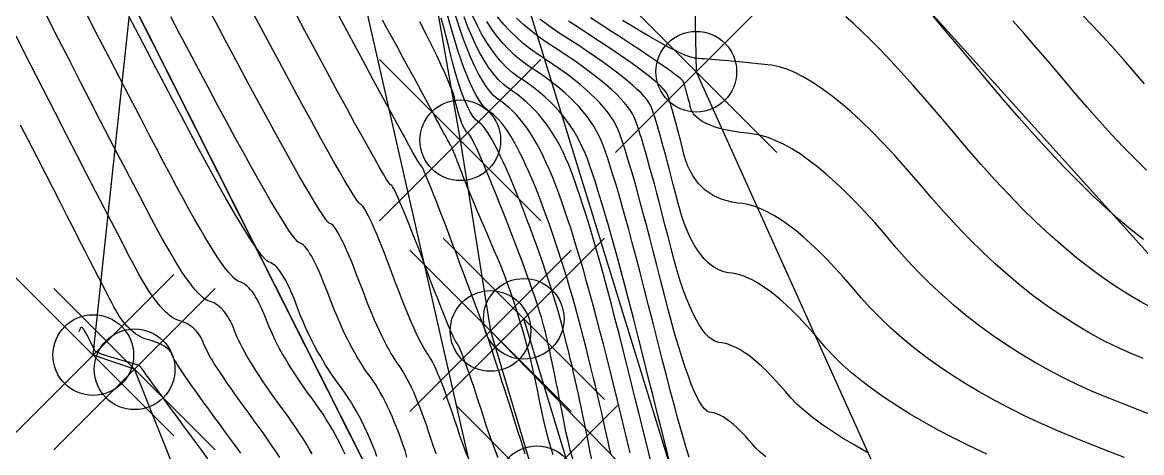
# Model space of a CAD drawing. Extents: x 83 to 1412852, y -76 to 4931706.
# Drawn here: x 1412638.54 to 1412649.64, y 4931546.74 to 4931551.01 of the extents above; entities that cross this region are included whole.
import ezdxf

# ---------------------------------------------------------------- set-up
doc = ezdxf.new("R2010")
doc.units = 0
doc.header["$MEASUREMENT"] = 0
doc.header["$PDMODE"] = 35
doc.header["$PDSIZE"] = 0.8
doc.layers.get('0').update_dxf_attribs({"color": 1, "linetype": 'CONTINUOUS'})
for name, color, linetype in [('Ground topo-Rev01', 1, 'CONTINUOUS'), ('New scratch layer', 1, 'CONTINUOUS'), ('nz-property-titles(LINZ DOWNLOAD)', 1, 'CONTINUOUS')]:
    doc.layers.add(name, color=color, linetype=linetype)

msp = doc.modelspace()

# ---------------------------------------------------------------- linework, layer by layer
for points in [[(1412628.11, 4931577.5), (1412633.05, 4931574.19), (1412634.96, 4931570.18), (1412641.65, 4931558.92), (1412643.23, 4931552.22), (1412645.18, 4931545.9), (1412648.78, 4931537.03), (1412651.34, 4931534.66), (1412654.11, 4931534.38), (1412662.28, 4931539.83)], [(1412637.51, 4931561.72), (1412642.32, 4931553.03), (1412642.88, 4931549.84), (1412643.18, 4931547.95), (1412643.64, 4931546.41)], [(1412658.73, 4931539.6), (1412658.43, 4931540.36), (1412655.52, 4931542.27), (1412646.87, 4931551.86)], [(1412642.642, 4931546.73), (1412642.614, 4931546.805), (1412642.591, 4931546.875), (1412642.569, 4931546.943), (1412642.547, 4931547.008), (1412642.525, 4931547.071), (1412642.503, 4931547.13), (1412642.481, 4931547.187), (1412642.46, 4931547.241), (1412642.439, 4931547.293), (1412642.418, 4931547.342), (1412642.397, 4931547.388), (1412642.376, 4931547.431), (1412642.355, 4931547.471), (1412642.335, 4931547.509), (1412642.314, 4931547.544), (1412642.294, 4931547.577), (1412642.274, 4931547.606), (1412642.254, 4931547.633), (1412642.234, 4931547.663), (1412642.213, 4931547.695), (1412642.192, 4931547.731), (1412642.171, 4931547.769), (1412642.148, 4931547.81), (1412642.126, 4931547.854), (1412642.103, 4931547.9), (1412642.079, 4931547.95), (1412642.055, 4931548.002), (1412642.031, 4931548.058), (1412642.006, 4931548.116), (1412641.981, 4931548.177), (1412641.955, 4931548.241), (1412641.929, 4931548.307), (1412641.903, 4931548.377), (1412641.875, 4931548.449), (1412641.849, 4931548.517), (1412641.824, 4931548.581), (1412641.8, 4931548.64), (1412641.778, 4931548.695), (1412641.756, 4931548.745), (1412641.735, 4931548.792), (1412641.715, 4931548.833), (1412641.696, 4931548.871), (1412641.679, 4931548.904), (1412641.662, 4931548.933), (1412641.647, 4931548.958), (1412641.632, 4931548.978), (1412641.619, 4931548.994), (1412641.606, 4931549.005), (1412641.595, 4931549.012), (1412641.584, 4931549.015), (1412641.568, 4931549.031), (1412641.545, 4931549.059), (1412641.516, 4931549.101), (1412641.48, 4931549.155), (1412641.439, 4931549.222), (1412641.391, 4931549.301), (1412641.336, 4931549.394), (1412641.276, 4931549.499), (1412641.209, 4931549.617), (1412641.136, 4931549.748), (1412641.057, 4931549.892), (1412640.971, 4931550.049), (1412640.879, 4931550.218), (1412640.781, 4931550.4), (1412640.677, 4931550.595), (1412640.566, 4931550.803), (1412640.459, 4931551.005), (1412640.355, 4931551.2)], [(1412642.972, 4931546.667), (1412642.936, 4931546.749), (1412642.904, 4931546.83), (1412642.876, 4931546.909), (1412642.851, 4931546.988), (1412642.826, 4931547.063), (1412642.803, 4931547.134), (1412642.78, 4931547.201), (1412642.758, 4931547.265), (1412642.737, 4931547.325), (1412642.716, 4931547.381), (1412642.696, 4931547.433), (1412642.677, 4931547.481), (1412642.658, 4931547.526), (1412642.64, 4931547.567), (1412642.623, 4931547.604), (1412642.607, 4931547.638), (1412642.591, 4931547.667), (1412642.576, 4931547.693), (1412642.562, 4931547.715), (1412642.548, 4931547.734), (1412642.534, 4931547.756), (1412642.518, 4931547.782), (1412642.501, 4931547.813), (1412642.483, 4931547.847), (1412642.464, 4931547.885), (1412642.444, 4931547.928), (1412642.423, 4931547.974), (1412642.401, 4931548.024), (1412642.378, 4931548.079), (1412642.353, 4931548.137), (1412642.328, 4931548.199), (1412642.301, 4931548.266), (1412642.274, 4931548.336), (1412642.245, 4931548.41), (1412642.215, 4931548.489), (1412642.184, 4931548.571), (1412642.155, 4931548.648), (1412642.127, 4931548.721), (1412642.101, 4931548.788), (1412642.075, 4931548.85), (1412642.052, 4931548.908), (1412642.029, 4931548.96), (1412642.009, 4931549.007), (1412641.989, 4931549.049), (1412641.971, 4931549.087), (1412641.955, 4931549.119), (1412641.94, 4931549.146), (1412641.926, 4931549.168), (1412641.914, 4931549.186), (1412641.903, 4931549.198), (1412641.894, 4931549.205), (1412641.886, 4931549.207), (1412641.87, 4931549.224), (1412641.848, 4931549.256), (1412641.818, 4931549.302), (1412641.78, 4931549.363), (1412641.735, 4931549.438), (1412641.683, 4931549.529), (1412641.623, 4931549.633), (1412641.556, 4931549.753), (1412641.481, 4931549.887), (1412641.4, 4931550.036), (1412641.31, 4931550.2), (1412641.214, 4931550.379), (1412641.109, 4931550.572), (1412640.998, 4931550.779), (1412640.879, 4931551.002), (1412640.753, 4931551.239)], [(1412641.41, 4931546.733), (1412641.382, 4931546.782), (1412641.351, 4931546.833), (1412641.318, 4931546.886), (1412641.284, 4931546.94), (1412641.247, 4931546.995), (1412641.208, 4931547.052), (1412641.167, 4931547.11), (1412641.124, 4931547.169), (1412641.079, 4931547.23), (1412641.036, 4931547.29), (1412640.995, 4931547.347), (1412640.956, 4931547.402), (1412640.92, 4931547.456), (1412640.885, 4931547.508), (1412640.852, 4931547.558), (1412640.822, 4931547.607), (1412640.793, 4931547.653), (1412640.767, 4931547.698), (1412640.742, 4931547.741), (1412640.72, 4931547.782), (1412640.7, 4931547.821), (1412640.681, 4931547.859), (1412640.665, 4931547.895), (1412640.651, 4931547.929), (1412640.639, 4931547.961), (1412640.627, 4931547.991), (1412640.614, 4931548.02), (1412640.6, 4931548.047), (1412640.586, 4931548.073), (1412640.571, 4931548.096), (1412640.556, 4931548.118), (1412640.541, 4931548.139), (1412640.525, 4931548.158), (1412640.509, 4931548.175), (1412640.492, 4931548.19), (1412640.474, 4931548.204), (1412640.456, 4931548.216), (1412640.438, 4931548.227), (1412640.419, 4931548.236), (1412640.399, 4931548.243), (1412640.379, 4931548.248), (1412640.358, 4931548.259), (1412640.334, 4931548.275), (1412640.309, 4931548.297), (1412640.282, 4931548.323), (1412640.253, 4931548.355), (1412640.222, 4931548.393), (1412640.19, 4931548.436), (1412640.156, 4931548.484), (1412640.12, 4931548.537), (1412640.082, 4931548.596), (1412640.043, 4931548.66), (1412640.002, 4931548.73), (1412639.959, 4931548.804), (1412639.914, 4931548.884), (1412639.867, 4931548.97), (1412639.819, 4931549.061), (1412639.765, 4931549.163), (1412639.704, 4931549.278), (1412639.638, 4931549.405), (1412639.566, 4931549.543), (1412639.488, 4931549.694), (1412639.403, 4931549.857), (1412639.313, 4931550.031), (1412639.217, 4931550.218), (1412639.115, 4931550.417), (1412639.007, 4931550.627), (1412638.893, 4931550.85), (1412638.773, 4931551.084)], [(1412641.739, 4931546.727), (1412641.716, 4931546.775), (1412641.693, 4931546.824), (1412641.667, 4931546.873), (1412641.641, 4931546.922), (1412641.612, 4931546.972), (1412641.583, 4931547.022), (1412641.551, 4931547.073), (1412641.519, 4931547.124), (1412641.484, 4931547.175), (1412641.449, 4931547.227), (1412641.412, 4931547.279), (1412641.373, 4931547.331), (1412641.336, 4931547.383), (1412641.3, 4931547.434), (1412641.265, 4931547.484), (1412641.232, 4931547.534), (1412641.201, 4931547.584), (1412641.171, 4931547.632), (1412641.142, 4931547.68), (1412641.115, 4931547.727), (1412641.089, 4931547.774), (1412641.064, 4931547.82), (1412641.041, 4931547.865), (1412641.02, 4931547.91), (1412641, 4931547.954), (1412640.981, 4931547.998), (1412640.964, 4931548.041), (1412640.948, 4931548.083), (1412640.932, 4931548.123), (1412640.916, 4931548.16), (1412640.9, 4931548.195), (1412640.884, 4931548.228), (1412640.868, 4931548.259), (1412640.851, 4931548.287), (1412640.835, 4931548.313), (1412640.818, 4931548.336), (1412640.801, 4931548.357), (1412640.784, 4931548.376), (1412640.767, 4931548.393), (1412640.75, 4931548.407), (1412640.733, 4931548.419), (1412640.716, 4931548.428), (1412640.698, 4931548.435), (1412640.681, 4931548.44), (1412640.66, 4931548.452), (1412640.637, 4931548.471), (1412640.611, 4931548.498), (1412640.581, 4931548.531), (1412640.549, 4931548.572), (1412640.515, 4931548.62), (1412640.477, 4931548.675), (1412640.436, 4931548.738), (1412640.392, 4931548.807), (1412640.346, 4931548.884), (1412640.296, 4931548.968), (1412640.244, 4931549.059), (1412640.189, 4931549.158), (1412640.131, 4931549.263), (1412640.07, 4931549.376), (1412640.006, 4931549.496), (1412639.938, 4931549.624), (1412639.867, 4931549.759), (1412639.792, 4931549.901), (1412639.714, 4931550.051), (1412639.632, 4931550.208), (1412639.546, 4931550.373), (1412639.457, 4931550.545), (1412639.364, 4931550.724), (1412639.267, 4931550.911), (1412639.167, 4931551.106)], [(1412642.351, 4931546.7), (1412642.332, 4931546.763), (1412642.311, 4931546.824), (1412642.291, 4931546.883), (1412642.27, 4931546.94), (1412642.248, 4931546.996), (1412642.226, 4931547.05), (1412642.204, 4931547.102), (1412642.182, 4931547.153), (1412642.159, 4931547.202), (1412642.135, 4931547.249), (1412642.111, 4931547.295), (1412642.087, 4931547.338), (1412642.063, 4931547.381), (1412642.038, 4931547.421), (1412642.012, 4931547.46), (1412641.987, 4931547.497), (1412641.961, 4931547.532), (1412641.935, 4931547.569), (1412641.909, 4931547.608), (1412641.883, 4931547.649), (1412641.858, 4931547.691), (1412641.833, 4931547.734), (1412641.807, 4931547.78), (1412641.783, 4931547.827), (1412641.758, 4931547.876), (1412641.733, 4931547.926), (1412641.709, 4931547.978), (1412641.685, 4931548.032), (1412641.661, 4931548.088), (1412641.637, 4931548.145), (1412641.613, 4931548.204), (1412641.59, 4931548.265), (1412641.566, 4931548.327), (1412641.544, 4931548.385), (1412641.522, 4931548.44), (1412641.5, 4931548.492), (1412641.48, 4931548.539), (1412641.46, 4931548.583), (1412641.44, 4931548.623), (1412641.422, 4931548.66), (1412641.404, 4931548.693), (1412641.386, 4931548.722), (1412641.37, 4931548.747), (1412641.353, 4931548.769), (1412641.338, 4931548.788), (1412641.323, 4931548.802), (1412641.309, 4931548.813), (1412641.296, 4931548.82), (1412641.283, 4931548.824), (1412641.265, 4931548.838), (1412641.242, 4931548.863), (1412641.214, 4931548.9), (1412641.181, 4931548.947), (1412641.142, 4931549.005), (1412641.099, 4931549.074), (1412641.05, 4931549.154), (1412640.996, 4931549.245), (1412640.937, 4931549.347), (1412640.873, 4931549.46), (1412640.803, 4931549.584), (1412640.729, 4931549.719), (1412640.649, 4931549.865), (1412640.564, 4931550.021), (1412640.474, 4931550.189), (1412640.379, 4931550.368), (1412640.285, 4931550.544), (1412640.192, 4931550.72), (1412640.1, 4931550.893), (1412640.01, 4931551.065)], [(1412643.257, 4931546.691), (1412643.226, 4931546.768), (1412643.196, 4931546.848), (1412643.166, 4931546.93), (1412643.138, 4931547.014), (1412643.11, 4931547.101), (1412643.084, 4931547.183), (1412643.059, 4931547.26), (1412643.035, 4931547.332), (1412643.013, 4931547.399), (1412642.992, 4931547.462), (1412642.972, 4931547.52), (1412642.953, 4931547.573), (1412642.936, 4931547.621), (1412642.919, 4931547.665), (1412642.905, 4931547.703), (1412642.891, 4931547.737), (1412642.879, 4931547.766), (1412642.868, 4931547.79), (1412642.858, 4931547.81), (1412642.849, 4931547.824), (1412642.842, 4931547.834), (1412642.833, 4931547.849), (1412642.822, 4931547.869), (1412642.81, 4931547.895), (1412642.796, 4931547.925), (1412642.78, 4931547.961), (1412642.763, 4931548.001), (1412642.743, 4931548.047), (1412642.723, 4931548.098), (1412642.7, 4931548.155), (1412642.676, 4931548.216), (1412642.65, 4931548.283), (1412642.622, 4931548.354), (1412642.592, 4931548.431), (1412642.561, 4931548.513), (1412642.528, 4931548.601), (1412642.494, 4931548.693), (1412642.461, 4931548.78), (1412642.43, 4931548.861), (1412642.401, 4931548.936), (1412642.373, 4931549.006), (1412642.348, 4931549.07), (1412642.324, 4931549.128), (1412642.302, 4931549.181), (1412642.282, 4931549.228), (1412642.264, 4931549.269), (1412642.247, 4931549.305), (1412642.233, 4931549.335), (1412642.22, 4931549.359), (1412642.209, 4931549.377), (1412642.2, 4931549.39), (1412642.193, 4931549.397), (1412642.187, 4931549.399), (1412642.173, 4931549.417), (1412642.15, 4931549.452), (1412642.119, 4931549.503), (1412642.08, 4931549.57), (1412642.032, 4931549.655), (1412641.975, 4931549.756), (1412641.91, 4931549.873), (1412641.836, 4931550.007), (1412641.754, 4931550.157), (1412641.663, 4931550.325), (1412641.564, 4931550.508), (1412641.456, 4931550.708), (1412641.34, 4931550.925), (1412641.215, 4931551.158)], [(1412643.524, 4931546.731), (1412643.503, 4931546.797), (1412643.48, 4931546.869), (1412643.455, 4931546.946), (1412643.428, 4931547.03), (1412643.4, 4931547.119), (1412643.37, 4931547.213), (1412643.342, 4931547.302), (1412643.315, 4931547.385), (1412643.29, 4931547.463), (1412643.268, 4931547.534), (1412643.247, 4931547.599), (1412643.227, 4931547.659), (1412643.21, 4931547.713), (1412643.195, 4931547.761), (1412643.181, 4931547.803), (1412643.169, 4931547.84), (1412643.159, 4931547.87), (1412643.151, 4931547.895), (1412643.144, 4931547.914), (1412643.14, 4931547.927), (1412643.137, 4931547.934), (1412643.136, 4931547.935), (1412643.133, 4931547.943), (1412643.127, 4931547.956), (1412643.119, 4931547.977), (1412643.109, 4931548.003), (1412643.096, 4931548.036), (1412643.081, 4931548.075), (1412643.064, 4931548.121), (1412643.044, 4931548.173), (1412643.022, 4931548.231), (1412642.998, 4931548.295), (1412642.971, 4931548.366), (1412642.942, 4931548.443), (1412642.911, 4931548.527), (1412642.877, 4931548.617), (1412642.841, 4931548.713), (1412642.803, 4931548.815), (1412642.766, 4931548.911), (1412642.733, 4931549.001), (1412642.701, 4931549.084), (1412642.671, 4931549.161), (1412642.644, 4931549.232), (1412642.619, 4931549.296), (1412642.596, 4931549.354), (1412642.575, 4931549.406), (1412642.556, 4931549.451), (1412642.54, 4931549.49), (1412642.526, 4931549.523), (1412642.514, 4931549.549), (1412642.504, 4931549.569), (1412642.497, 4931549.583), (1412642.491, 4931549.59), (1412642.488, 4931549.591), (1412642.479, 4931549.604), (1412642.462, 4931549.63), (1412642.44, 4931549.669), (1412642.41, 4931549.72), (1412642.374, 4931549.784), (1412642.332, 4931549.861), (1412642.283, 4931549.95), (1412642.227, 4931550.052), (1412642.165, 4931550.167), (1412642.096, 4931550.294), (1412642.021, 4931550.434), (1412641.939, 4931550.586), (1412641.851, 4931550.751), (1412641.756, 4931550.929), (1412641.654, 4931551.119)], [(1412644.375, 4931546.722), (1412644.361, 4931546.786), (1412644.347, 4931546.854), (1412644.331, 4931546.924), (1412644.315, 4931546.996), (1412644.298, 4931547.072), (1412644.28, 4931547.151), (1412644.261, 4931547.232), (1412644.241, 4931547.317), (1412644.22, 4931547.404), (1412644.198, 4931547.494), (1412644.175, 4931547.587), (1412644.152, 4931547.683), (1412644.127, 4931547.781), (1412644.102, 4931547.883), (1412644.076, 4931547.983), (1412644.049, 4931548.083), (1412644.023, 4931548.181), (1412643.995, 4931548.278), (1412643.968, 4931548.374), (1412643.939, 4931548.469), (1412643.911, 4931548.563), (1412643.881, 4931548.655), (1412643.852, 4931548.747), (1412643.822, 4931548.838), (1412643.791, 4931548.927), (1412643.76, 4931549.015), (1412643.729, 4931549.102), (1412643.697, 4931549.189), (1412643.665, 4931549.274), (1412643.632, 4931549.358), (1412643.599, 4931549.437), (1412643.567, 4931549.513), (1412643.535, 4931549.584), (1412643.504, 4931549.652), (1412643.472, 4931549.715), (1412643.442, 4931549.774), (1412643.411, 4931549.829), (1412643.381, 4931549.88), (1412643.351, 4931549.927), (1412643.321, 4931549.969), (1412643.292, 4931550.008), (1412643.263, 4931550.042), (1412643.234, 4931550.072), (1412643.206, 4931550.098), (1412643.178, 4931550.12), (1412643.151, 4931550.138), (1412643.123, 4931550.163), (1412643.094, 4931550.197), (1412643.066, 4931550.238), (1412643.036, 4931550.286), (1412643.007, 4931550.343), (1412642.977, 4931550.407), (1412642.947, 4931550.479), (1412642.916, 4931550.558), (1412642.885, 4931550.645), (1412642.854, 4931550.74), (1412642.823, 4931550.843), (1412642.79, 4931550.953), (1412642.758, 4931551.071)], [(1412644.564, 4931546.74), (1412644.545, 4931546.821), (1412644.524, 4931546.907), (1412644.502, 4931547), (1412644.478, 4931547.099), (1412644.452, 4931547.204), (1412644.425, 4931547.315), (1412644.396, 4931547.433), (1412644.365, 4931547.556), (1412644.333, 4931547.685), (1412644.299, 4931547.82), (1412644.265, 4931547.952), (1412644.232, 4931548.08), (1412644.199, 4931548.204), (1412644.166, 4931548.324), (1412644.133, 4931548.441), (1412644.101, 4931548.554), (1412644.069, 4931548.663), (1412644.037, 4931548.768), (1412644.006, 4931548.87), (1412643.975, 4931548.968), (1412643.944, 4931549.062), (1412643.913, 4931549.152), (1412643.883, 4931549.239), (1412643.853, 4931549.322), (1412643.823, 4931549.401), (1412643.794, 4931549.476), (1412643.764, 4931549.548), (1412643.733, 4931549.617), (1412643.702, 4931549.683), (1412643.671, 4931549.746), (1412643.638, 4931549.805), (1412643.606, 4931549.861), (1412643.573, 4931549.914), (1412643.539, 4931549.964), (1412643.505, 4931550.011), (1412643.47, 4931550.054), (1412643.435, 4931550.095), (1412643.399, 4931550.132), (1412643.363, 4931550.166), (1412643.326, 4931550.196), (1412643.289, 4931550.224), (1412643.251, 4931550.248), (1412643.213, 4931550.281), (1412643.175, 4931550.323), (1412643.137, 4931550.372), (1412643.099, 4931550.431), (1412643.061, 4931550.498), (1412643.024, 4931550.573), (1412642.986, 4931550.657), (1412642.948, 4931550.749), (1412642.91, 4931550.85), (1412642.872, 4931550.959), (1412642.834, 4931551.077)], [(1412644.952, 4931546.665), (1412644.917, 4931546.805), (1412644.878, 4931546.958), (1412644.837, 4931547.124), (1412644.792, 4931547.302), (1412644.744, 4931547.493), (1412644.693, 4931547.696), (1412644.644, 4931547.89), (1412644.597, 4931548.075), (1412644.551, 4931548.251), (1412644.507, 4931548.417), (1412644.465, 4931548.575), (1412644.425, 4931548.724), (1412644.386, 4931548.864), (1412644.349, 4931548.994), (1412644.314, 4931549.116), (1412644.281, 4931549.228), (1412644.249, 4931549.332), (1412644.22, 4931549.426), (1412644.192, 4931549.512), (1412644.165, 4931549.588), (1412644.141, 4931549.655), (1412644.118, 4931549.713), (1412644.093, 4931549.77), (1412644.066, 4931549.826), (1412644.036, 4931549.88), (1412644.005, 4931549.933), (1412643.971, 4931549.985), (1412643.935, 4931550.036), (1412643.896, 4931550.085), (1412643.856, 4931550.133), (1412643.813, 4931550.179), (1412643.768, 4931550.224), (1412643.721, 4931550.268), (1412643.671, 4931550.311), (1412643.62, 4931550.353), (1412643.566, 4931550.393), (1412643.51, 4931550.432), (1412643.451, 4931550.469), (1412643.395, 4931550.512), (1412643.34, 4931550.562), (1412643.287, 4931550.617), (1412643.235, 4931550.678), (1412643.185, 4931550.745), (1412643.137, 4931550.818), (1412643.09, 4931550.896), (1412643.046, 4931550.981), (1412643.003, 4931551.071)], [(1412649.745, 4931548.177), (1412649.623, 4931548.241), (1412649.499, 4931548.313), (1412649.374, 4931548.393), (1412649.248, 4931548.48), (1412649.119, 4931548.574), (1412648.99, 4931548.676), (1412648.859, 4931548.786), (1412648.726, 4931548.903), (1412648.592, 4931549.028), (1412648.457, 4931549.161), (1412648.32, 4931549.301), (1412648.182, 4931549.448), (1412648.042, 4931549.603), (1412647.901, 4931549.766), (1412647.758, 4931549.936), (1412647.622, 4931550.096), (1412647.492, 4931550.245), (1412647.37, 4931550.384), (1412647.254, 4931550.513), (1412647.145, 4931550.631), (1412647.043, 4931550.739), (1412646.948, 4931550.836), (1412646.86, 4931550.923), (1412646.778, 4931550.999), (1412646.703, 4931551.065)], [(1412649.657, 4931548.855), (1412649.534, 4931548.952), (1412649.407, 4931549.058), (1412649.277, 4931549.174), (1412649.144, 4931549.299), (1412649.007, 4931549.433), (1412648.866, 4931549.576), (1412648.722, 4931549.728), (1412648.574, 4931549.89), (1412648.422, 4931550.061), (1412648.267, 4931550.241), (1412648.108, 4931550.43), (1412647.959, 4931550.608), (1412647.82, 4931550.773), (1412647.69, 4931550.928), (1412647.57, 4931551.07)], [(1412649.664, 4931550.398), (1412649.562, 4931550.519), (1412649.46, 4931550.638), (1412649.357, 4931550.754), (1412649.254, 4931550.867), (1412649.151, 4931550.977), (1412649.047, 4931551.084)], [(1412642.054, 4931546.704), (1412642.035, 4931546.757), (1412642.014, 4931546.81), (1412641.993, 4931546.861), (1412641.971, 4931546.913), (1412641.948, 4931546.963), (1412641.924, 4931547.013), (1412641.9, 4931547.062), (1412641.874, 4931547.111), (1412641.847, 4931547.158), (1412641.819, 4931547.206), (1412641.791, 4931547.252), (1412641.761, 4931547.298), (1412641.731, 4931547.343), (1412641.699, 4931547.388), (1412641.667, 4931547.432), (1412641.635, 4931547.476), (1412641.604, 4931547.521), (1412641.574, 4931547.566), (1412641.545, 4931547.612), (1412641.517, 4931547.659), (1412641.489, 4931547.706), (1412641.462, 4931547.754), (1412641.436, 4931547.802), (1412641.411, 4931547.85), (1412641.387, 4931547.899), (1412641.363, 4931547.949), (1412641.34, 4931547.999), (1412641.318, 4931548.05), (1412641.297, 4931548.101), (1412641.277, 4931548.153), (1412641.257, 4931548.205), (1412641.238, 4931548.254), (1412641.219, 4931548.3), (1412641.2, 4931548.343), (1412641.182, 4931548.384), (1412641.164, 4931548.421), (1412641.146, 4931548.455), (1412641.128, 4931548.486), (1412641.111, 4931548.514), (1412641.094, 4931548.54), (1412641.077, 4931548.562), (1412641.06, 4931548.581), (1412641.044, 4931548.597), (1412641.028, 4931548.61), (1412641.012, 4931548.62), (1412640.997, 4931548.628), (1412640.982, 4931548.632), (1412640.963, 4931548.645), (1412640.94, 4931548.667), (1412640.912, 4931548.699), (1412640.881, 4931548.739), (1412640.846, 4931548.789), (1412640.807, 4931548.847), (1412640.763, 4931548.915), (1412640.716, 4931548.992), (1412640.665, 4931549.077), (1412640.609, 4931549.172), (1412640.55, 4931549.276), (1412640.486, 4931549.389), (1412640.419, 4931549.511), (1412640.347, 4931549.642), (1412640.272, 4931549.783), (1412640.192, 4931549.932), (1412640.112, 4931550.084), (1412640.03, 4931550.239), (1412639.946, 4931550.397), (1412639.862, 4931550.558), (1412639.776, 4931550.722), (1412639.689, 4931550.888), (1412639.6, 4931551.058)], [(1412643.802, 4931546.72), (1412643.769, 4931546.828), (1412643.739, 4931546.936), (1412643.712, 4931547.044), (1412643.688, 4931547.152), (1412643.667, 4931547.26), (1412643.645, 4931547.366), (1412643.622, 4931547.471), (1412643.599, 4931547.574), (1412643.575, 4931547.674), (1412643.55, 4931547.774), (1412643.524, 4931547.871), (1412643.497, 4931547.967), (1412643.469, 4931548.061), (1412643.44, 4931548.153), (1412643.411, 4931548.243), (1412643.381, 4931548.332), (1412643.35, 4931548.419), (1412643.318, 4931548.504), (1412643.285, 4931548.587), (1412643.251, 4931548.669), (1412643.217, 4931548.748), (1412643.184, 4931548.825), (1412643.152, 4931548.898), (1412643.123, 4931548.968), (1412643.094, 4931549.035), (1412643.067, 4931549.098), (1412643.042, 4931549.158), (1412643.018, 4931549.215), (1412642.996, 4931549.268), (1412642.975, 4931549.318), (1412642.956, 4931549.365), (1412642.938, 4931549.409), (1412642.922, 4931549.449), (1412642.907, 4931549.486), (1412642.894, 4931549.52), (1412642.882, 4931549.55), (1412642.872, 4931549.577), (1412642.862, 4931549.603), (1412642.853, 4931549.627), (1412642.845, 4931549.649), (1412642.837, 4931549.669), (1412642.83, 4931549.688), (1412642.823, 4931549.705), (1412642.817, 4931549.72), (1412642.812, 4931549.734), (1412642.807, 4931549.746), (1412642.803, 4931549.756), (1412642.799, 4931549.765), (1412642.796, 4931549.772), (1412642.794, 4931549.777), (1412642.792, 4931549.78), (1412642.79, 4931549.782), (1412642.79, 4931549.782), (1412642.787, 4931549.786), (1412642.784, 4931549.792), (1412642.778, 4931549.801), (1412642.772, 4931549.812), (1412642.763, 4931549.827), (1412642.753, 4931549.845), (1412642.742, 4931549.865), (1412642.729, 4931549.889), (1412642.715, 4931549.915), (1412642.699, 4931549.945), (1412642.682, 4931549.977), (1412642.663, 4931550.012), (1412642.642, 4931550.05), (1412642.621, 4931550.091), (1412642.597, 4931550.135), (1412642.572, 4931550.182), (1412642.542, 4931550.238), (1412642.506, 4931550.304), (1412642.466, 4931550.379), (1412642.419, 4931550.464), (1412642.368, 4931550.558), (1412642.311, 4931550.662), (1412642.25, 4931550.775), (1412642.182, 4931550.898), (1412642.11, 4931551.03)], [(1412643.997, 4931546.679), (1412643.971, 4931546.769), (1412643.949, 4931546.86), (1412643.928, 4931546.95), (1412643.911, 4931547.041), (1412643.894, 4931547.128), (1412643.878, 4931547.211), (1412643.862, 4931547.291), (1412643.846, 4931547.368), (1412643.832, 4931547.44), (1412643.818, 4931547.51), (1412643.804, 4931547.575), (1412643.791, 4931547.638), (1412643.779, 4931547.696), (1412643.767, 4931547.751), (1412643.755, 4931547.803), (1412643.745, 4931547.851), (1412643.734, 4931547.895), (1412643.725, 4931547.936), (1412643.716, 4931547.974), (1412643.707, 4931548.008), (1412643.697, 4931548.046), (1412643.684, 4931548.088), (1412643.67, 4931548.134), (1412643.654, 4931548.185), (1412643.636, 4931548.24), (1412643.616, 4931548.299), (1412643.593, 4931548.362), (1412643.569, 4931548.43), (1412643.544, 4931548.501), (1412643.516, 4931548.577), (1412643.486, 4931548.657), (1412643.454, 4931548.741), (1412643.42, 4931548.83), (1412643.385, 4931548.922), (1412643.347, 4931549.019), (1412643.308, 4931549.12), (1412643.27, 4931549.215), (1412643.235, 4931549.304), (1412643.201, 4931549.387), (1412643.17, 4931549.464), (1412643.14, 4931549.535), (1412643.113, 4931549.6), (1412643.087, 4931549.659), (1412643.064, 4931549.712), (1412643.043, 4931549.758), (1412643.023, 4931549.799), (1412643.006, 4931549.834), (1412642.991, 4931549.863), (1412642.978, 4931549.885), (1412642.967, 4931549.902), (1412642.957, 4931549.913), (1412642.95, 4931549.917), (1412642.943, 4931549.924), (1412642.936, 4931549.932), (1412642.928, 4931549.943), (1412642.921, 4931549.956), (1412642.913, 4931549.97), (1412642.905, 4931549.987), (1412642.897, 4931550.006), (1412642.889, 4931550.026), (1412642.881, 4931550.049), (1412642.873, 4931550.073), (1412642.865, 4931550.1), (1412642.857, 4931550.129), (1412642.848, 4931550.159), (1412642.84, 4931550.192), (1412642.831, 4931550.226), (1412642.823, 4931550.263), (1412642.808, 4931550.309), (1412642.788, 4931550.364), (1412642.761, 4931550.429), (1412642.729, 4931550.503), (1412642.691, 4931550.586), (1412642.647, 4931550.679), (1412642.597, 4931550.781), (1412642.542, 4931550.892), (1412642.48, 4931551.013)], [(1412644.185, 4931546.675), (1412644.169, 4931546.748), (1412644.155, 4931546.821), (1412644.141, 4931546.894), (1412644.126, 4931546.967), (1412644.111, 4931547.039), (1412644.097, 4931547.111), (1412644.081, 4931547.182), (1412644.066, 4931547.253), (1412644.051, 4931547.324), (1412644.035, 4931547.394), (1412644.02, 4931547.464), (1412644.004, 4931547.534), (1412643.988, 4931547.603), (1412643.971, 4931547.672), (1412643.955, 4931547.741), (1412643.938, 4931547.81), (1412643.921, 4931547.878), (1412643.904, 4931547.945), (1412643.886, 4931548.014), (1412643.867, 4931548.085), (1412643.846, 4931548.158), (1412643.825, 4931548.231), (1412643.802, 4931548.307), (1412643.777, 4931548.384), (1412643.752, 4931548.462), (1412643.725, 4931548.542), (1412643.698, 4931548.624), (1412643.669, 4931548.707), (1412643.639, 4931548.792), (1412643.607, 4931548.878), (1412643.575, 4931548.966), (1412643.541, 4931549.055), (1412643.506, 4931549.146), (1412643.47, 4931549.239), (1412643.435, 4931549.326), (1412643.401, 4931549.409), (1412643.368, 4931549.486), (1412643.337, 4931549.558), (1412643.306, 4931549.625), (1412643.277, 4931549.687), (1412643.249, 4931549.744), (1412643.222, 4931549.796), (1412643.197, 4931549.843), (1412643.172, 4931549.884), (1412643.149, 4931549.921), (1412643.127, 4931549.952), (1412643.106, 4931549.979), (1412643.086, 4931550), (1412643.068, 4931550.016), (1412643.05, 4931550.028), (1412643.033, 4931550.044), (1412643.015, 4931550.065), (1412642.997, 4931550.09), (1412642.979, 4931550.121), (1412642.96, 4931550.156), (1412642.941, 4931550.197), (1412642.922, 4931550.242), (1412642.903, 4931550.292), (1412642.883, 4931550.347), (1412642.864, 4931550.407), (1412642.844, 4931550.471), (1412642.824, 4931550.541), (1412642.803, 4931550.615), (1412642.783, 4931550.695), (1412642.762, 4931550.779), (1412642.741, 4931550.868), (1412642.717, 4931550.958), (1412642.691, 4931551.05)], [(1412644.768, 4931546.664), (1412644.743, 4931546.768), (1412644.715, 4931546.882), (1412644.684, 4931547.005), (1412644.651, 4931547.137), (1412644.616, 4931547.278), (1412644.579, 4931547.429), (1412644.539, 4931547.589), (1412644.496, 4931547.758), (1412644.455, 4931547.921), (1412644.414, 4931548.077), (1412644.375, 4931548.227), (1412644.337, 4931548.371), (1412644.299, 4931548.508), (1412644.263, 4931548.639), (1412644.228, 4931548.763), (1412644.193, 4931548.881), (1412644.16, 4931548.993), (1412644.128, 4931549.098), (1412644.097, 4931549.197), (1412644.066, 4931549.289), (1412644.037, 4931549.375), (1412644.009, 4931549.455), (1412643.982, 4931549.528), (1412643.956, 4931549.595), (1412643.928, 4931549.659), (1412643.899, 4931549.722), (1412643.869, 4931549.782), (1412643.838, 4931549.84), (1412643.805, 4931549.895), (1412643.77, 4931549.948), (1412643.734, 4931550), (1412643.697, 4931550.048), (1412643.659, 4931550.095), (1412643.619, 4931550.139), (1412643.578, 4931550.182), (1412643.535, 4931550.221), (1412643.491, 4931550.259), (1412643.446, 4931550.295), (1412643.399, 4931550.328), (1412643.351, 4931550.359), (1412643.304, 4931550.397), (1412643.257, 4931550.442), (1412643.212, 4931550.495), (1412643.167, 4931550.554), (1412643.123, 4931550.621), (1412643.08, 4931550.695), (1412643.038, 4931550.777), (1412642.997, 4931550.865), (1412642.956, 4931550.961), (1412642.917, 4931551.063)], [(1412645.15, 4931546.699), (1412645.125, 4931546.781), (1412645.097, 4931546.873), (1412645.067, 4931546.977), (1412645.035, 4931547.093), (1412645, 4931547.22), (1412644.963, 4931547.358), (1412644.924, 4931547.508), (1412644.882, 4931547.67), (1412644.838, 4931547.843), (1412644.792, 4931548.027), (1412644.747, 4931548.203), (1412644.704, 4931548.371), (1412644.663, 4931548.53), (1412644.624, 4931548.68), (1412644.586, 4931548.823), (1412644.55, 4931548.957), (1412644.515, 4931549.082), (1412644.482, 4931549.199), (1412644.451, 4931549.308), (1412644.422, 4931549.408), (1412644.394, 4931549.499), (1412644.368, 4931549.583), (1412644.343, 4931549.658), (1412644.321, 4931549.724), (1412644.299, 4931549.782), (1412644.28, 4931549.832), (1412644.257, 4931549.881), (1412644.232, 4931549.93), (1412644.203, 4931549.979), (1412644.172, 4931550.027), (1412644.137, 4931550.075), (1412644.099, 4931550.123), (1412644.058, 4931550.17), (1412644.014, 4931550.217), (1412643.967, 4931550.263), (1412643.917, 4931550.31), (1412643.864, 4931550.355), (1412643.807, 4931550.401), (1412643.748, 4931550.446), (1412643.686, 4931550.491), (1412643.62, 4931550.535), (1412643.552, 4931550.579), (1412643.486, 4931550.628), (1412643.422, 4931550.681), (1412643.361, 4931550.739), (1412643.303, 4931550.802), (1412643.247, 4931550.869), (1412643.194, 4931550.94), (1412643.143, 4931551.016)], [(1412645.91, 4931546.703), (1412645.853, 4931546.749), (1412645.808, 4931546.792), (1412645.775, 4931546.831), (1412645.743, 4931546.868), (1412645.711, 4931546.903), (1412645.68, 4931546.935), (1412645.65, 4931546.965), (1412645.621, 4931546.993), (1412645.593, 4931547.018), (1412645.565, 4931547.041), (1412645.538, 4931547.062), (1412645.512, 4931547.08), (1412645.486, 4931547.097), (1412645.461, 4931547.11), (1412645.437, 4931547.122), (1412645.414, 4931547.131), (1412645.392, 4931547.138), (1412645.37, 4931547.142), (1412645.349, 4931547.144), (1412645.327, 4931547.156), (1412645.303, 4931547.177), (1412645.279, 4931547.207), (1412645.254, 4931547.247), (1412645.227, 4931547.296), (1412645.2, 4931547.354), (1412645.171, 4931547.422), (1412645.142, 4931547.5), (1412645.111, 4931547.586), (1412645.079, 4931547.682), (1412645.046, 4931547.788), (1412645.012, 4931547.903), (1412644.977, 4931548.027), (1412644.941, 4931548.161), (1412644.904, 4931548.304), (1412644.866, 4931548.457), (1412644.829, 4931548.603), (1412644.793, 4931548.741), (1412644.759, 4931548.873), (1412644.727, 4931548.998), (1412644.695, 4931549.115), (1412644.665, 4931549.226), (1412644.637, 4931549.33), (1412644.61, 4931549.427), (1412644.584, 4931549.517), (1412644.559, 4931549.599), (1412644.536, 4931549.675), (1412644.515, 4931549.744), (1412644.494, 4931549.806), (1412644.476, 4931549.861), (1412644.458, 4931549.91), (1412644.442, 4931549.951), (1412644.422, 4931549.992), (1412644.398, 4931550.035), (1412644.37, 4931550.078), (1412644.339, 4931550.121), (1412644.303, 4931550.165), (1412644.263, 4931550.21), (1412644.22, 4931550.255), (1412644.172, 4931550.301), (1412644.121, 4931550.348), (1412644.066, 4931550.395), (1412644.007, 4931550.442), (1412643.943, 4931550.491), (1412643.876, 4931550.539), (1412643.805, 4931550.589), (1412643.731, 4931550.639), (1412643.652, 4931550.69), (1412643.576, 4931550.744), (1412643.504, 4931550.801), (1412643.436, 4931550.861), (1412643.371, 4931550.925), (1412643.309, 4931550.992), (1412643.25, 4931551.063)], [(1412646.923, 4931546.742), (1412646.792, 4931546.816), (1412646.672, 4931546.888), (1412646.561, 4931546.958), (1412646.461, 4931547.027), (1412646.37, 4931547.095), (1412646.289, 4931547.161), (1412646.218, 4931547.225), (1412646.157, 4931547.288), (1412646.105, 4931547.349), (1412646.055, 4931547.406), (1412646.006, 4931547.46), (1412645.958, 4931547.511), (1412645.912, 4931547.557), (1412645.866, 4931547.6), (1412645.822, 4931547.64), (1412645.779, 4931547.675), (1412645.737, 4931547.708), (1412645.696, 4931547.736), (1412645.656, 4931547.761), (1412645.618, 4931547.783), (1412645.58, 4931547.8), (1412645.544, 4931547.815), (1412645.509, 4931547.825), (1412645.475, 4931547.832), (1412645.443, 4931547.835), (1412645.41, 4931547.846), (1412645.377, 4931547.864), (1412645.345, 4931547.889), (1412645.313, 4931547.922), (1412645.281, 4931547.962), (1412645.249, 4931548.009), (1412645.218, 4931548.064), (1412645.186, 4931548.126), (1412645.155, 4931548.195), (1412645.124, 4931548.272), (1412645.092, 4931548.356), (1412645.062, 4931548.448), (1412645.031, 4931548.546), (1412645, 4931548.652), (1412644.97, 4931548.766), (1412644.94, 4931548.887), (1412644.91, 4931549.002), (1412644.882, 4931549.112), (1412644.855, 4931549.216), (1412644.829, 4931549.315), (1412644.805, 4931549.408), (1412644.781, 4931549.496), (1412644.758, 4931549.578), (1412644.737, 4931549.654), (1412644.716, 4931549.726), (1412644.697, 4931549.791), (1412644.679, 4931549.851), (1412644.662, 4931549.906), (1412644.646, 4931549.955), (1412644.631, 4931549.999), (1412644.617, 4931550.037), (1412644.604, 4931550.069), (1412644.587, 4931550.103), (1412644.564, 4931550.139), (1412644.537, 4931550.176), (1412644.506, 4931550.215), (1412644.469, 4931550.255), (1412644.428, 4931550.297), (1412644.382, 4931550.34), (1412644.331, 4931550.385), (1412644.275, 4931550.432), (1412644.215, 4931550.48), (1412644.149, 4931550.529), (1412644.079, 4931550.58), (1412644.005, 4931550.633), (1412643.925, 4931550.687), (1412643.841, 4931550.743), (1412643.752, 4931550.8), (1412643.667, 4931550.859), (1412643.587, 4931550.921), (1412643.51, 4931550.984), (1412643.438, 4931551.049)], [(1412648.103, 4931546.727), (1412647.934, 4931546.807), (1412647.773, 4931546.887), (1412647.62, 4931546.967), (1412647.474, 4931547.048), (1412647.336, 4931547.129), (1412647.206, 4931547.21), (1412647.083, 4931547.291), (1412646.968, 4931547.372), (1412646.86, 4931547.454), (1412646.76, 4931547.536), (1412646.667, 4931547.618), (1412646.583, 4931547.701), (1412646.505, 4931547.783), (1412646.436, 4931547.866), (1412646.368, 4931547.944), (1412646.301, 4931548.017), (1412646.236, 4931548.086), (1412646.173, 4931548.149), (1412646.111, 4931548.207), (1412646.051, 4931548.261), (1412645.993, 4931548.31), (1412645.936, 4931548.353), (1412645.88, 4931548.392), (1412645.826, 4931548.426), (1412645.774, 4931548.455), (1412645.723, 4931548.479), (1412645.674, 4931548.498), (1412645.627, 4931548.513), (1412645.581, 4931548.522), (1412645.536, 4931548.526), (1412645.493, 4931548.536), (1412645.452, 4931548.551), (1412645.411, 4931548.572), (1412645.372, 4931548.597), (1412645.335, 4931548.628), (1412645.299, 4931548.664), (1412645.264, 4931548.706), (1412645.231, 4931548.752), (1412645.199, 4931548.804), (1412645.168, 4931548.862), (1412645.139, 4931548.924), (1412645.111, 4931548.992), (1412645.084, 4931549.065), (1412645.059, 4931549.144), (1412645.036, 4931549.228), (1412645.013, 4931549.317), (1412644.992, 4931549.401), (1412644.971, 4931549.482), (1412644.951, 4931549.559), (1412644.932, 4931549.632), (1412644.914, 4931549.701), (1412644.896, 4931549.765), (1412644.88, 4931549.826), (1412644.864, 4931549.882), (1412644.849, 4931549.935), (1412644.835, 4931549.983), (1412644.821, 4931550.027), (1412644.809, 4931550.068), (1412644.797, 4931550.104), (1412644.786, 4931550.136), (1412644.776, 4931550.164), (1412644.766, 4931550.188), (1412644.751, 4931550.214), (1412644.731, 4931550.243), (1412644.704, 4931550.275), (1412644.673, 4931550.309), (1412644.635, 4931550.345), (1412644.592, 4931550.384), (1412644.543, 4931550.425), (1412644.489, 4931550.469), (1412644.429, 4931550.516), (1412644.363, 4931550.565), (1412644.292, 4931550.616), (1412644.216, 4931550.67), (1412644.133, 4931550.726), (1412644.045, 4931550.785), (1412643.951, 4931550.847), (1412643.852, 4931550.91), (1412643.758, 4931550.975), (1412643.669, 4931551.04)], [(1412649.466, 4931546.696), (1412649.313, 4931546.755), (1412649.154, 4931546.817), (1412648.987, 4931546.885), (1412648.814, 4931546.956), (1412648.646, 4931547.03), (1412648.483, 4931547.106), (1412648.326, 4931547.184), (1412648.174, 4931547.263), (1412648.027, 4931547.345), (1412647.886, 4931547.429), (1412647.75, 4931547.516), (1412647.619, 4931547.604), (1412647.494, 4931547.694), (1412647.374, 4931547.786), (1412647.259, 4931547.881), (1412647.15, 4931547.977), (1412647.046, 4931548.076), (1412646.947, 4931548.176), (1412646.854, 4931548.279), (1412646.766, 4931548.384), (1412646.68, 4931548.482), (1412646.596, 4931548.575), (1412646.515, 4931548.661), (1412646.435, 4931548.741), (1412646.357, 4931548.815), (1412646.281, 4931548.882), (1412646.207, 4931548.944), (1412646.135, 4931548.999), (1412646.065, 4931549.048), (1412645.997, 4931549.091), (1412645.931, 4931549.127), (1412645.866, 4931549.158), (1412645.804, 4931549.182), (1412645.744, 4931549.2), (1412645.686, 4931549.212), (1412645.63, 4931549.218), (1412645.577, 4931549.226), (1412645.526, 4931549.239), (1412645.477, 4931549.254), (1412645.432, 4931549.272), (1412645.389, 4931549.294), (1412645.348, 4931549.319), (1412645.31, 4931549.347), (1412645.275, 4931549.379), (1412645.242, 4931549.413), (1412645.212, 4931549.451), (1412645.185, 4931549.492), (1412645.16, 4931549.537), (1412645.138, 4931549.584), (1412645.118, 4931549.635), (1412645.101, 4931549.689), (1412645.087, 4931549.746), (1412645.073, 4931549.801), (1412645.06, 4931549.853), (1412645.047, 4931549.902), (1412645.035, 4931549.949), (1412645.023, 4931549.993), (1412645.012, 4931550.035), (1412645.001, 4931550.074), (1412644.991, 4931550.11), (1412644.981, 4931550.144), (1412644.972, 4931550.175), (1412644.964, 4931550.203), (1412644.956, 4931550.229), (1412644.948, 4931550.252), (1412644.941, 4931550.273), (1412644.934, 4931550.291), (1412644.928, 4931550.306), (1412644.916, 4931550.325), (1412644.897, 4931550.348), (1412644.871, 4931550.373), (1412644.839, 4931550.403), (1412644.801, 4931550.435), (1412644.756, 4931550.471), (1412644.705, 4931550.511), (1412644.647, 4931550.554), (1412644.583, 4931550.6), (1412644.512, 4931550.65), (1412644.435, 4931550.703), (1412644.352, 4931550.76), (1412644.261, 4931550.82), (1412644.165, 4931550.883), (1412644.062, 4931550.95), (1412643.952, 4931551.021)], [(1412649.749, 4931547.111), (1412649.612, 4931547.164), (1412649.469, 4931547.22), (1412649.32, 4931547.28), (1412649.164, 4931547.344), (1412649.012, 4931547.412), (1412648.863, 4931547.484), (1412648.717, 4931547.56), (1412648.574, 4931547.64), (1412648.434, 4931547.723), (1412648.297, 4931547.811), (1412648.163, 4931547.902), (1412648.032, 4931547.998), (1412647.905, 4931548.097), (1412647.78, 4931548.2), (1412647.658, 4931548.307), (1412647.54, 4931548.418), (1412647.425, 4931548.533), (1412647.312, 4931548.652), (1412647.203, 4931548.775), (1412647.097, 4931548.901), (1412646.993, 4931549.02), (1412646.892, 4931549.132), (1412646.793, 4931549.236), (1412646.696, 4931549.333), (1412646.602, 4931549.422), (1412646.51, 4931549.504), (1412646.421, 4931549.578), (1412646.333, 4931549.644), (1412646.249, 4931549.704), (1412646.167, 4931549.755), (1412646.087, 4931549.8), (1412646.009, 4931549.836), (1412645.934, 4931549.866), (1412645.862, 4931549.888), (1412645.792, 4931549.902), (1412645.724, 4931549.909), (1412645.66, 4931549.917), (1412645.6, 4931549.926), (1412645.543, 4931549.936), (1412645.491, 4931549.948), (1412645.442, 4931549.96), (1412645.398, 4931549.974), (1412645.357, 4931549.989), (1412645.319, 4931550.005), (1412645.286, 4931550.023), (1412645.257, 4931550.041), (1412645.231, 4931550.061), (1412645.209, 4931550.081), (1412645.192, 4931550.103), (1412645.178, 4931550.126), (1412645.167, 4931550.151), (1412645.161, 4931550.176), (1412645.155, 4931550.2), (1412645.149, 4931550.224), (1412645.143, 4931550.245), (1412645.138, 4931550.266), (1412645.133, 4931550.286), (1412645.128, 4931550.304), (1412645.123, 4931550.322), (1412645.118, 4931550.338), (1412645.114, 4931550.353), (1412645.11, 4931550.367), (1412645.106, 4931550.379), (1412645.102, 4931550.391), (1412645.099, 4931550.401), (1412645.096, 4931550.41), (1412645.093, 4931550.418), (1412645.09, 4931550.425), (1412645.08, 4931550.436), (1412645.063, 4931550.452), (1412645.038, 4931550.472), (1412645.006, 4931550.496), (1412644.967, 4931550.525), (1412644.921, 4931550.558), (1412644.867, 4931550.596), (1412644.806, 4931550.638), (1412644.737, 4931550.684), (1412644.661, 4931550.735), (1412644.578, 4931550.79), (1412644.488, 4931550.849), (1412644.39, 4931550.913), (1412644.285, 4931550.982), (1412644.172, 4931551.054)], [(1412649.652, 4931547.675), (1412649.515, 4931547.732), (1412649.379, 4931547.795), (1412649.243, 4931547.863), (1412649.108, 4931547.937), (1412648.974, 4931548.016), (1412648.841, 4931548.102), (1412648.708, 4931548.193), (1412648.576, 4931548.289), (1412648.446, 4931548.392), (1412648.316, 4931548.5), (1412648.186, 4931548.614), (1412648.058, 4931548.734), (1412647.93, 4931548.859), (1412647.803, 4931548.991), (1412647.677, 4931549.128), (1412647.552, 4931549.27), (1412647.427, 4931549.419), (1412647.306, 4931549.558), (1412647.188, 4931549.689), (1412647.074, 4931549.811), (1412646.963, 4931549.924), (1412646.856, 4931550.028), (1412646.752, 4931550.124), (1412646.651, 4931550.21), (1412646.554, 4931550.288), (1412646.46, 4931550.357), (1412646.37, 4931550.417), (1412646.282, 4931550.468), (1412646.199, 4931550.511), (1412646.119, 4931550.544), (1412646.042, 4931550.569), (1412645.968, 4931550.585), (1412645.898, 4931550.592), (1412645.832, 4931550.598), (1412645.768, 4931550.605), (1412645.707, 4931550.611), (1412645.65, 4931550.616), (1412645.595, 4931550.621), (1412645.544, 4931550.626), (1412645.496, 4931550.631), (1412645.451, 4931550.635), (1412645.409, 4931550.638), (1412645.371, 4931550.642), (1412645.335, 4931550.645), (1412645.302, 4931550.647), (1412645.273, 4931550.649), (1412645.247, 4931550.651), (1412645.224, 4931550.653), (1412645.204, 4931550.654), (1412645.178, 4931550.659), (1412645.146, 4931550.67), (1412645.107, 4931550.685), (1412645.063, 4931550.704), (1412645.013, 4931550.729), (1412644.956, 4931550.758), (1412644.894, 4931550.791), (1412644.825, 4931550.83), (1412644.751, 4931550.872), (1412644.67, 4931550.92), (1412644.583, 4931550.972), (1412644.49, 4931551.029)], [(1412649.686, 4931549.545), (1412649.573, 4931549.655), (1412649.458, 4931549.773), (1412649.339, 4931549.898), (1412649.218, 4931550.031), (1412649.093, 4931550.171), (1412648.966, 4931550.319), (1412648.835, 4931550.475), (1412648.709, 4931550.623), (1412648.588, 4931550.764), (1412648.472, 4931550.897), (1412648.361, 4931551.023)], [(1412641.09, 4931546.695), (1412641.054, 4931546.75), (1412641.016, 4931546.807), (1412640.975, 4931546.867), (1412640.931, 4931546.929), (1412640.885, 4931546.993), (1412640.836, 4931547.06), (1412640.785, 4931547.13), (1412640.737, 4931547.196), (1412640.691, 4931547.26), (1412640.647, 4931547.32), (1412640.607, 4931547.378), (1412640.569, 4931547.433), (1412640.534, 4931547.484), (1412640.501, 4931547.533), (1412640.472, 4931547.579), (1412640.444, 4931547.622), (1412640.42, 4931547.662), (1412640.398, 4931547.698), (1412640.379, 4931547.732), (1412640.363, 4931547.763), (1412640.349, 4931547.791), (1412640.338, 4931547.816), (1412640.33, 4931547.839), (1412640.321, 4931547.86), (1412640.311, 4931547.88), (1412640.3, 4931547.899), (1412640.288, 4931547.917), (1412640.275, 4931547.934), (1412640.262, 4931547.95), (1412640.247, 4931547.965), (1412640.232, 4931547.979), (1412640.216, 4931547.993), (1412640.199, 4931548.005), (1412640.181, 4931548.016), (1412640.162, 4931548.026), (1412640.142, 4931548.035), (1412640.122, 4931548.043), (1412640.1, 4931548.05), (1412640.078, 4931548.056), (1412640.055, 4931548.066), (1412640.031, 4931548.079), (1412640.007, 4931548.096), (1412639.982, 4931548.115), (1412639.957, 4931548.139), (1412639.93, 4931548.166), (1412639.903, 4931548.196), (1412639.876, 4931548.23), (1412639.848, 4931548.267), (1412639.819, 4931548.308), (1412639.789, 4931548.352), (1412639.759, 4931548.4), (1412639.728, 4931548.451), (1412639.697, 4931548.505), (1412639.665, 4931548.563), (1412639.632, 4931548.625), (1412639.591, 4931548.702), (1412639.543, 4931548.796), (1412639.486, 4931548.905), (1412639.421, 4931549.03), (1412639.348, 4931549.171), (1412639.267, 4931549.328), (1412639.178, 4931549.501), (1412639.081, 4931549.69), (1412638.976, 4931549.895), (1412638.863, 4931550.116), (1412638.742, 4931550.352), (1412638.613, 4931550.605), (1412638.476, 4931550.873)], [(1412640.703, 4931546.738), (1412640.655, 4931546.806), (1412640.603, 4931546.877), (1412640.549, 4931546.951), (1412640.491, 4931547.029), (1412640.437, 4931547.103), (1412640.386, 4931547.173), (1412640.338, 4931547.238), (1412640.294, 4931547.3), (1412640.253, 4931547.357), (1412640.215, 4931547.41), (1412640.181, 4931547.46), (1412640.15, 4931547.505), (1412640.122, 4931547.546), (1412640.098, 4931547.582), (1412640.077, 4931547.615), (1412640.059, 4931547.644), (1412640.044, 4931547.668), (1412640.033, 4931547.688), (1412640.025, 4931547.704), (1412640.021, 4931547.716), (1412640.015, 4931547.728), (1412640.008, 4931547.74), (1412640, 4931547.751), (1412639.99, 4931547.761), (1412639.979, 4931547.772), (1412639.967, 4931547.782), (1412639.954, 4931547.792), (1412639.939, 4931547.801), (1412639.923, 4931547.81), (1412639.906, 4931547.819), (1412639.888, 4931547.827), (1412639.868, 4931547.835), (1412639.847, 4931547.843), (1412639.825, 4931547.851), (1412639.802, 4931547.858), (1412639.777, 4931547.865), (1412639.753, 4931547.873), (1412639.729, 4931547.883), (1412639.705, 4931547.894), (1412639.683, 4931547.908), (1412639.66, 4931547.922), (1412639.638, 4931547.939), (1412639.617, 4931547.957), (1412639.596, 4931547.976), (1412639.575, 4931547.997), (1412639.555, 4931548.02), (1412639.536, 4931548.044), (1412639.517, 4931548.07), (1412639.498, 4931548.097), (1412639.48, 4931548.126), (1412639.463, 4931548.157), (1412639.445, 4931548.189), (1412639.424, 4931548.23), (1412639.399, 4931548.279), (1412639.369, 4931548.336), (1412639.335, 4931548.401), (1412639.297, 4931548.475), (1412639.254, 4931548.558), (1412639.208, 4931548.648), (1412639.157, 4931548.747), (1412639.102, 4931548.854), (1412639.043, 4931548.97), (1412638.979, 4931549.094), (1412638.912, 4931549.226), (1412638.84, 4931549.367), (1412638.764, 4931549.516), (1412638.684, 4931549.673), (1412638.599, 4931549.839), (1412638.519, 4931549.991)], [(1412644.83, 4931543.72), (1412643.51, 4931548.07)], [(1412640.378, 4931546.682), (1412640.322, 4931546.76), (1412640.261, 4931546.842), (1412640.197, 4931546.928), (1412640.137, 4931547.01), (1412640.081, 4931547.086), (1412640.029, 4931547.156), (1412639.981, 4931547.222), (1412639.937, 4931547.282), (1412639.897, 4931547.337), (1412639.861, 4931547.386), (1412639.828, 4931547.43), (1412639.8, 4931547.469), (1412639.776, 4931547.503), (1412639.755, 4931547.532), (1412639.739, 4931547.555), (1412639.726, 4931547.573), (1412639.717, 4931547.585), (1412639.713, 4931547.592), (1412639.712, 4931547.594), (1412639.709, 4931547.597), (1412639.705, 4931547.599), (1412639.7, 4931547.602), (1412639.692, 4931547.606), (1412639.683, 4931547.61), (1412639.673, 4931547.614), (1412639.66, 4931547.618), (1412639.646, 4931547.623), (1412639.631, 4931547.628), (1412639.614, 4931547.633), (1412639.595, 4931547.639), (1412639.574, 4931547.645), (1412639.552, 4931547.651), (1412639.528, 4931547.658), (1412639.503, 4931547.665), (1412639.475, 4931547.673), (1412639.45, 4931547.68), (1412639.426, 4931547.687), (1412639.404, 4931547.693), (1412639.383, 4931547.7), (1412639.364, 4931547.706), (1412639.346, 4931547.712), (1412639.33, 4931547.717), (1412639.316, 4931547.722), (1412639.303, 4931547.727), (1412639.292, 4931547.732), (1412639.282, 4931547.736), (1412639.275, 4931547.74), (1412639.268, 4931547.744), (1412639.263, 4931547.747), (1412639.26, 4931547.751), (1412639.259, 4931547.754), (1412639.257, 4931547.757), (1412639.254, 4931547.762), (1412639.252, 4931547.767), (1412639.249, 4931547.773), (1412639.245, 4931547.78), (1412639.241, 4931547.787), (1412639.237, 4931547.795), (1412639.232, 4931547.804), (1412639.227, 4931547.814), (1412639.222, 4931547.825), (1412639.216, 4931547.836), (1412639.21, 4931547.848), (1412639.204, 4931547.861), (1412639.197, 4931547.874), (1412639.189, 4931547.888), (1412639.182, 4931547.904), (1412639.174, 4931547.917), (1412639.168, 4931547.93), (1412639.161, 4931547.941), (1412639.155, 4931547.951), (1412639.149, 4931547.96), (1412639.144, 4931547.968), (1412639.139, 4931547.974), (1412639.134, 4931547.98), (1412639.13, 4931547.983), (1412639.126, 4931547.985), (1412639.122, 4931547.986), (1412639.119, 4931547.985), (1412639.115, 4931547.982), (1412639.112, 4931547.976), (1412639.107, 4931547.965), (1412639.099, 4931547.941)]]:
    msp.add_lwpolyline(points)
at = {"color": 2, "true_color": 0xf1eb1f}
msp.add_lwpolyline([(1412635.73, 4931573.34), (1412640.21, 4931565.93), (1412645.09, 4931558.53), (1412645.08, 4931557.36), (1412645.22, 4931550.52), (1412648.72, 4931542.76), (1412653.69, 4931538.27)], dxfattribs=at)
at = {"layer": 'Ground topo-Rev01', "color": 7}
for p in [(1412645.22, 4931550.52, 71.84), (1412642.88, 4931549.84, 74.34), (1412643.51, 4931548.07, 74.4), (1412643.18, 4931547.95, 74.57), (1412639.24, 4931547.71, 76.62), (1412639.65, 4931547.57, 76.64), (1412643.64, 4931546.41, 74.59)]:
    msp.add_point(p, dxfattribs=at)
at = {"layer": 'New scratch layer', "color": 7, "linetype": 'Continuous', "flags": 128}
for points in [[(1412653.524, 4931556.488), (1412661.375, 4931553.403), (1412661.821, 4931549.139), (1412658.755, 4931547.976), (1412657.803, 4931545.218), (1412658.899, 4931542.933), (1412660.132, 4931540.572), (1412661.527, 4931539.447), (1412662.127, 4931539.635), (1412662.333, 4931539.634), (1412657.05, 4931534.8), (1412651.5, 4931532.78), (1412643.415, 4931544.698), (1412641.047, 4931555.109), (1412653.524, 4931556.488)], [(1412639.91, 4931554), (1412642.736, 4931554.541), (1412642.32, 4931553.03), (1412642.88, 4931549.84), (1412643.18, 4931547.95), (1412645.18, 4931545.9), (1412644.911, 4931543.712), (1412644.83, 4931543.72), (1412646.03, 4931539.83), (1412648.78, 4931537.03), (1412651.34, 4931534.66), (1412654.11, 4931534.38), (1412657.05, 4931534.8), (1412655.25, 4931533.57), (1412653.764, 4931532.881), (1412651.43, 4931532.703), (1412648.7, 4931533.15), (1412647.313, 4931534.133), (1412645.3, 4931539.115), (1412640.32, 4931545.89), (1412639.65, 4931547.57), (1412639.24, 4931547.71), (1412639.91, 4931554)]]:
    msp.add_lwpolyline(points, close=True, dxfattribs=at)
at = {"layer": 'nz-property-titles(LINZ DOWNLOAD)', "color": 7, "linetype": 'Continuous', "flags": 128}
for points in [[(1412682.698, 4931640.466), (1412710.054, 4931647.15), (1412737.411, 4931653.834), (1412764.203, 4931660.383), (1412779.006, 4931654.39), (1412775.741, 4931621.476), (1412777.168, 4931607.161), (1412789.245, 4931608.4), (1412777.36, 4931579.102), (1412649.678, 4931531.313), (1412643.411, 4931543.701), (1412638.895, 4931552.662), (1412621.576, 4931587.766), (1412660.662, 4931597.302), (1412699.748, 4931606.839), (1412682.698, 4931640.466)], [(1412590.081, 4931596.305), (1412611.422, 4931607.083), (1412621.576, 4931587.766), (1412638.895, 4931552.662), (1412643.411, 4931543.701), (1412600.705, 4931520.752), (1412596.296, 4931529.767), (1412591.809, 4931538.935), (1412590.081, 4931596.305)]]:
    msp.add_lwpolyline(points, close=True, dxfattribs=at)

doc.saveas('drawing.dxf')
